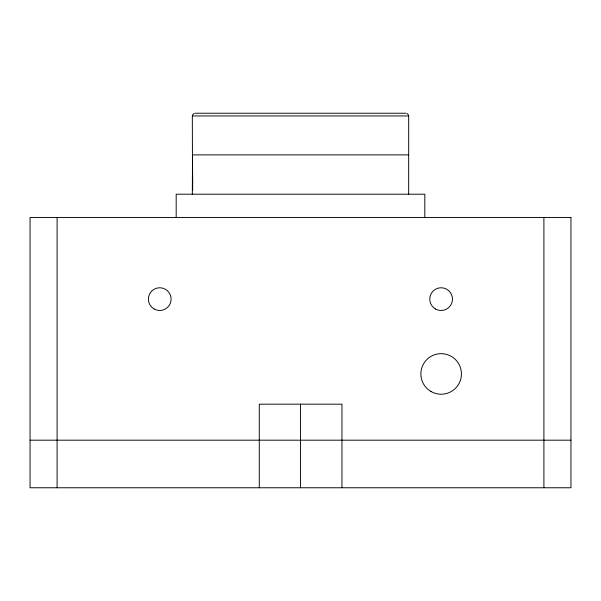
<?xml version="1.0" encoding="UTF-8"?>
<svg xmlns="http://www.w3.org/2000/svg" width="601" height="601" viewBox="0 0 601 601"><rect width="100%" height="100%" fill="white"/><g stroke="black" fill="none" stroke-linecap="round" stroke-linejoin="round"><path stroke-width="0.9" d="M408.672 194.206L408.68 115.94M192.328 194.206L192.5 154.893L192.681 190.464M192.515 114.941L194.033 113.424M195.032 113.236L405.968 113.236M192.433 115.94L408.567 115.94M192.32 115.94L192.433 154.893L408.567 154.893M30.05 440.187L570.95 440.187M406.967 113.424L408.485 114.941M192.433 154.893L192.628 183.906M543.905 217.479L543.905 487.764M424.817 217.479L424.817 194.206L176.183 194.206L176.183 217.479M341.961 487.764L341.961 404.173L259.279 404.173L259.279 487.764M300.5 404.06L300.5 487.764M57.095 217.479L57.095 487.764M570.95 217.479L30.05 217.479L30.05 487.764L570.95 487.764L570.95 217.479M154.066 308.959A11.359 11.359 0 0 0 171.105 299.125A11.359 11.359 0 0 0 154.066 289.291A11.359 11.359 0 0 0 154.066 308.959M435.44 308.959A11.359 11.359 0 0 0 452.478 299.125A11.359 11.359 0 0 0 435.44 289.291A11.359 11.359 0 0 0 435.44 308.959M431.007 391.506A20.284 20.284 0 0 0 461.433 373.942A20.284 20.284 0 0 0 431.007 356.378A20.284 20.284 0 0 0 431.007 391.506"/></g></svg>
